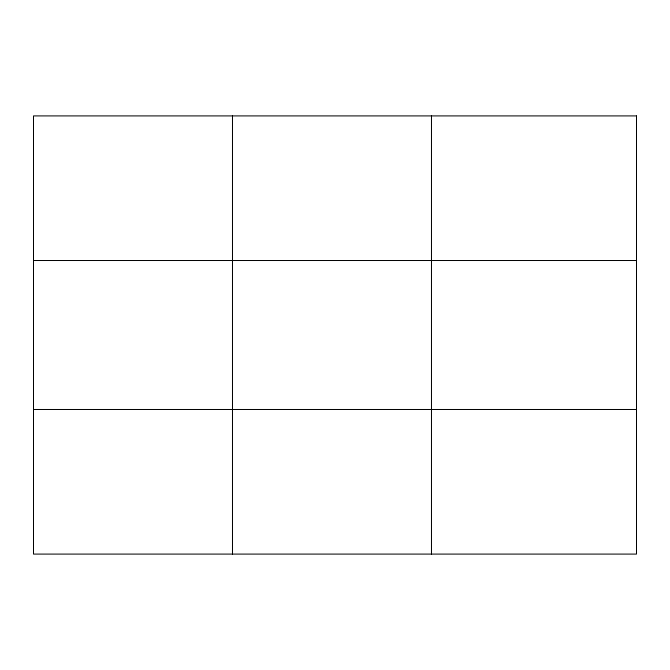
<?xml version="1.0" encoding="UTF-8"?>
<svg xmlns="http://www.w3.org/2000/svg" width="670" height="670" viewBox="0 0 670 670"><rect width="100%" height="100%" fill="white"/><g stroke="black" fill="none" stroke-linecap="round" stroke-linejoin="round"><path stroke-width="1" d="M232.49 115.91L232.49 554.09M431.48 115.91L431.48 554.09M33.5 260.513L636.5 260.513M33.5 409.487L636.5 409.487M636.5 115.91L636.5 554.09L33.5 554.09L33.5 115.91L636.5 115.91"/></g></svg>
